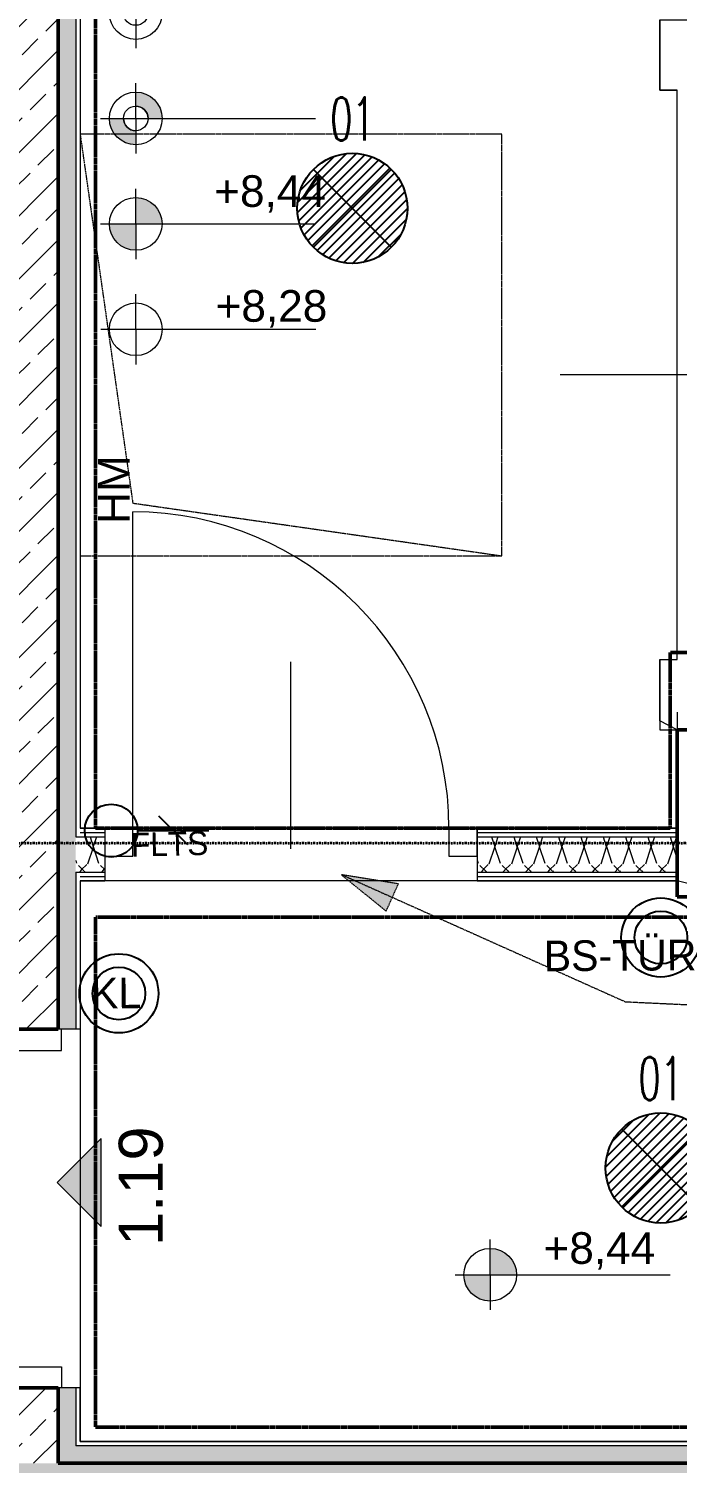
# Model space of a CAD drawing. Header units: metres. Extents: x -15638 to 29611, y -11908 to 29644.
# Drawn here: x -722 to 1124, y 7733 to 11816 of the extents above; entities that cross this region are included whole.
import ezdxf
from ezdxf.enums import TextEntityAlignment as Align

# ---------------------------------------------------------------- set-up
doc = ezdxf.new("R2010")
doc.units = ezdxf.units.M
doc.linetypes.add('Strich Punkt Mittel', pattern=[0.015875, 0.00635, -0.004763, 0, -0.004763])
doc.linetypes.add('Verdeckt', pattern=[0.003, 0.002, -0.001])
for name, color, linetype, lineweight in [('A_2D', 7, 'Continuous', 13), ('A_Beschriftung_', 7, 'Continuous', 9), ('A_Brandabschnitte', 30, 'Verdeckt', 50), ('A_Durchbruch_Projektion', 8, 'Verdeckt', 5), ('A_Fluchtweg', 240, 'Verdeckt', 18), ('A_Raeume_', 7, 'Continuous', 5), ('A_Raeume_Beschriftung_', 7, 'Continuous', 9), ('A_Raster_', 1, 'Continuous', 9), ('A_Tueren', 31, 'Continuous', 13), ('A_Waende', 7, 'Continuous', 13), ('G-ANNO-DIMS_', 111, 'Continuous', 9), ('Text', 130, 'Continuous', 9)]:
    doc.layers.add(name, color=color, linetype=linetype, lineweight=lineweight)
for name, color, linetype, true_color in [('E_Beleuchtungstyp', 30, 'Continuous', 0xf1780e), ('E_Steckdose+Schalter', 150, 'Continuous', 0x0b6cf4), ('ET_LEGENDE - Wohnung$0$810_AV_LE____T', 30, 'Continuous', 0xff870f)]:
    doc.layers.add(name, color=color, linetype=linetype, true_color=true_color)
doc.styles.add('Arial_2', font='arial.ttf', dxfattribs={"height": 0.09})
doc.styles.add('Arial_3', font='arial.ttf', dxfattribs={"height": 0.125})
doc.styles.add('ET_LEGENDE - Wohnung$0$ROMANS', font='romans.shx', dxfattribs={"width": 0.6})
pattern_1 = [(45, (0, 0), (-0.08980256, 0.08980256), []), (45, (0.0898, 0), (-0.08980256, 0.08980256), [0.0635, -0.03175])]

# ---------------------------------------------------------------- blocks, each defined once
blk = doc.blocks.new('*U563')
for radius in [75, 50]:
    blk.add_circle((0, 0), radius)
at = {"style": 'ET_LEGENDE - Wohnung$0$ROMANS', "width": 0.6, "flags": 1}
for tag, p in [('RAUMBUCHNUMMER', (-0.2, -465.7)), ('ANLAGE', (-0.2, -615.7))]:
    blk.add_attdef(tag, text='', height=100, dxfattribs=at).set_placement(p, align=Align.MIDDLE)
for tag, p in [('TEILANLAGE_NR', (-0.2, -765.7)), ('KOMPONENTE', (-0.2, -915.7)), ('KOMPONENTE_NR', (-0.2, -1065.7)), ('BEZEICHNUNG', (-0.2, -1215.7)), ('TYP', (-0.2, -1365.7)), ('HERSTELLER', (-0.2, -1515.7)), ('MODEL', (-0.2, -1665.7)), ('LEISTUNG_MAX', (-0.2, -1815.7)), ('SPEZIFISCH_1', (-0.2, -1965.7)), ('SPEZIFISCH_2', (-0.2, -2115.7)), ('SPEZIFISCH_3', (-0.2, -2265.7)), ('SPEZIFISCH_4', (-0.2, -2415.7)), ('SPEZIFISCH_5', (-0.2, -2565.7)), ('GEWERKE_CODE', (-0.2, -2715.7)), ('LV_POS', (-0.2, -2865.7)), ('ZAEHLER', (-0.2, -3015.7)), ('PLATZHALTER_1', (-0.2, -3165.7)), ('PLATZHALTER_2', (-0.2, -3315.7)), ('PLATZHALTER_3', (-0.2, -3465.7)), ('JOBLISTE_VDMA', (-0.2, -3615.7)), ('ET_SPEZIFISCH_1', (-0.2, -3765.7)), ('ET_SPEZIFISCH_2', (-0.2, -3915.7)), ('ET_SPEZIFISCH_3', (-0.2, -4065.7)), ('ET_SPEZIFISCH_4', (-0.2, -4215.7)), ('ET_SPEZIFISCH_5', (-0.2, -4365.7)), ('ET_SPEZIFISCH_6', (-0.2, -4515.7)), ('ET_SPEZIFISCH_7', (-0.2, -4665.7))]:
    blk.add_attdef(tag, text='', height=100, dxfattribs=at).set_placement(p, align=Align.MIDDLE_CENTER)
blk = doc.blocks.new('*U574')
h = blk.add_hatch()
h.set_pattern_fill('ANSI31', color=256, scale=5, style=0)
edge = h.paths.add_edge_path()
edge.add_arc((0, 0), 128.2, 0, 360)
at = {"color": 7}
for p, q in [((-90.7, 90.7), (90.7, -90.7)), ((-90.7, -90.7), (90.7, 90.7))]:
    blk.add_line(p, q, dxfattribs=at)
blk.add_circle((0, 0), 128.2, dxfattribs=at)
at = {"style": 'ET_LEGENDE - Wohnung$0$ROMANS', "width": 0.6, "flags": 1}
for tag, p in [('RAUMBUCHNUMMER', (1420.4, 2381.2)), ('ANLAGE', (1420.4, 2231.2))]:
    blk.add_attdef(tag, text='', height=100, dxfattribs=at).set_placement(p, align=Align.MIDDLE)
for tag, p in [('TEILANLAGE_NR', (1420.4, 2081.2)), ('KOMPONENTE', (1420.4, 1931.2)), ('KOMPONENTE_NR', (1420.4, 1781.2)), ('BEZEICHNUNG', (1420.4, 1631.2)), ('TYP', (1420.4, 1481.2)), ('HERSTELLER', (1420.4, 1331.2)), ('MODEL', (1420.4, 1181.2)), ('LEISTUNG_MAX', (1420.4, 1031.2)), ('SPEZIFISCH_1', (1420.4, 881.2)), ('SPEZIFISCH_2', (1420.4, 731.2)), ('SPEZIFISCH_3', (1420.4, 581.2)), ('SPEZIFISCH_4', (1420.4, 431.2)), ('SPEZIFISCH_5', (1420.4, 281.2)), ('GEWERKE_CODE', (1420.4, 131.2)), ('LV_POS', (1420.4, -18.8)), ('ZAEHLER', (1420.4, -168.8)), ('PLATZHALTER_1', (1420.4, -318.8)), ('PLATZHALTER_2', (1420.4, -468.8)), ('PLATZHALTER_3', (1420.4, -618.8)), ('JOBLISTE_VDMA', (1420.4, -768.8)), ('ET_SPEZIFISCH_1', (1420.4, -918.8)), ('ET_SPEZIFISCH_2', (1420.4, -1068.8)), ('ET_SPEZIFISCH_3', (1420.4, -1218.8)), ('ET_SPEZIFISCH_4', (1420.4, -1368.8)), ('ET_SPEZIFISCH_5', (1420.4, -1518.8)), ('ET_SPEZIFISCH_6', (1420.4, -1668.8)), ('ET_SPEZIFISCH_7', (1420.4, -1818.8))]:
    blk.add_attdef(tag, text='', height=100, dxfattribs=at).set_placement(p, align=Align.MIDDLE_CENTER)
at = {"layer": 'ET_LEGENDE - Wohnung$0$810_AV_LE____T', "style": 'ET_LEGENDE - Wohnung$0$ROMANS', "width": 0.6}
blk.add_attdef('NAME', text='', height=100, dxfattribs=at).set_placement((0, 128.2), align=Align.BOTTOM_CENTER)
blk = doc.blocks.new('*U555')
blk.add_line((0, 65), (0, 240))
at = {"linetype": 'Continuous', "ltscale": 0.125}
blk.add_line((35.4, 187.9), (-35.4, 117.1), dxfattribs=at)
blk.add_circle((0, 0), 65)
at = {"style": 'ET_LEGENDE - Wohnung$0$ROMANS', "width": 0.6, "flags": 1}
for tag, p in [('RAUMBUCHNUMMER', (0, -400)), ('ANLAGE', (0, -550))]:
    blk.add_attdef(tag, text='', height=100, dxfattribs=at).set_placement(p, align=Align.MIDDLE)
for tag, p in [('TEILANLAGE_NR', (0, -700)), ('KOMPONENTE', (0, -850)), ('KOMPONENTE_NR', (0, -1000)), ('BEZEICHNUNG', (0, -1150)), ('TYP', (0, -1300)), ('HERSTELLER', (0, -1450)), ('MODEL', (0, -1600)), ('LEISTUNG_MAX', (0, -1750)), ('SPEZIFISCH_1', (0, -1900)), ('SPEZIFISCH_2', (0, -2050)), ('SPEZIFISCH_3', (0, -2200)), ('SPEZIFISCH_4', (0, -2350)), ('SPEZIFISCH_5', (0, -2500)), ('GEWERKE_CODE', (0, -2650)), ('LV_POS', (0, -2800)), ('ZAEHLER', (0, -2950)), ('PLATZHALTER_1', (0, -3100)), ('PLATZHALTER_2', (0, -3250)), ('PLATZHALTER_3', (0, -3400)), ('JOBLISTE_VDMA', (0, -3550)), ('ET_SPEZIFISCH_1', (0, -3700)), ('ET_SPEZIFISCH_2', (0, -3850)), ('ET_SPEZIFISCH_3', (0, -4000)), ('ET_SPEZIFISCH_4', (0, -4150)), ('ET_SPEZIFISCH_5', (0, -4300)), ('ET_SPEZIFISCH_6', (0, -4450)), ('ET_SPEZIFISCH_7', (0, -4600))]:
    blk.add_attdef(tag, text='', height=100, dxfattribs=at).set_placement(p, align=Align.MIDDLE_CENTER)
blk = doc.blocks.new('UZ_D1 - SL_0900x2000_Wohnungstür-5426848-263_PP_03DG_BT1')
at = {"layer": 'A_Tueren', "lineweight": 5}
for p, q in [((-0.45, 0.1), (-0.51, 0.1)), ((-0.45, -0.1), (-0.45, 0.1)), ((0.45, 0.1), (0.51, 0.1)), ((0.45, -0.1), (0.45, 0.1)), ((-0.51, -0.1), (-0.45, -0.1)), ((0.51, -0.1), (0.45, -0.1)), ((0.45, -0.1), (0.45, -1))]:
    blk.add_line(p, q, dxfattribs=at)
blk.add_arc((0.45, -0.1), 0.9, 180, 270, dxfattribs=at)
blk = doc.blocks.new('Symbol_Schatten_Verdeckt_unten_LiKu - Bodendurchbruch_Schatten_Verdeckt_unten-7597152-263_PP_03DG_BT1')
at = {"layer": 'A_Durchbruch_Projektion'}
for p, q in [((-0.6, 0.6), (-0.45, -0.45)), ((0.6, 0.6), (-0.6, 0.6)), ((0.6, -0.6), (0.6, 0.6)), ((-0.45, -0.45), (0.6, -0.6)), ((-0.6, -0.6), (0.6, -0.6))]:
    blk.add_line(p, q, dxfattribs=at)
blk = doc.blocks.new('Tür_Blockzarge_1 Flügel - 90x200_RB 106x208_Portale-11886270-263_PP_03DG_BT1')
at = {"layer": 'A_Tueren'}
for p, q in [((-0.53, 0.075), (0.53, 0.075)), ((-0.53, 0.005), (-0.53, -0.075)), ((-0.45, 0.005), (-0.53, 0.005)), ((-0.45, -0.075), (-0.45, 0.005)), ((0.45, 0.005), (0.45, -0.075)), ((0.53, 0.005), (0.45, 0.005)), ((0.53, -0.075), (0.53, 0.005)), ((-0.53, -0.075), (-0.45, -0.075)), ((-0.53, -0.075), (0.53, -0.075)), ((0.45, -0.075), (0.53, -0.075))]:
    blk.add_line(p, q, dxfattribs=at)
at = {"layer": 'A_Tueren', "lineweight": 5}
blk.add_line((0.45, -0.075), (0.45, -0.975), dxfattribs=at)
blk.add_arc((0.45, -0.075), 0.9, 180, 270, dxfattribs=at)
blk = doc.blocks.new('BS_Tuer_PP - links-10002443-263_PP_03DG_BT1')
at = {"layer": 'A_Beschriftung_'}
blk.add_line((0, 0.000124), (0, 0.010761), dxfattribs=at)
blk = doc.blocks.new('BS_Kote_Grundriss_FDUK_manuell_AT - 018-7701323-263_PP_03DG_BT1')
at = {"layer": 'A_Beschriftung_'}
h = blk.add_hatch(color=256, dxfattribs=at)
edge = h.paths.add_edge_path()
edge.add_line((0, 0.0007), (0, 0.0015))
edge.add_arc((0, 0), 0.0015, 0, 90, ccw=False)
edge.add_line((0.0015, 0), (0.0007, 0))
edge.add_arc((0, 0), 0.0007, 0, 90)
h = blk.add_hatch(color=256, dxfattribs=at)
edge = h.paths.add_edge_path()
edge.add_line((0, -0.0007), (0, -0.0015))
edge.add_arc((0, 0), 0.0015, 180, 270, ccw=False)
edge.add_line((-0.0015, 0), (-0.0007, 0))
edge.add_arc((0, 0), 0.0007, 180, 270)
for p, q in [((0, 0), (0, 0.002)), ((-0.002, 0), (0.010242, 0)), ((0, 0), (0, -0.002))]:
    blk.add_line(p, q, dxfattribs=at)
for radius in [0.0015, 0.0007]:
    blk.add_circle((0, 0), radius, dxfattribs=at)
for start, end in [(0, 90), (180, 270)]:
    blk.add_arc((0, 0), 0.0007, start, end, dxfattribs=at)
blk = doc.blocks.new('BS_Kote_Grundriss_RDUK_manuell_AT - 018-7700965-263_PP_03DG_BT1')
at = {"layer": 'A_Beschriftung_'}
for p, q in [((0, 0), (0, 0.002)), ((-0.002, 0), (0.010242, 0)), ((0, 0), (0, -0.002))]:
    blk.add_line(p, q, dxfattribs=at)
for radius in [0.0015, 0.0007]:
    blk.add_circle((0, 0), radius, dxfattribs=at)
blk = doc.blocks.new('Höhenkoten - 018-55644-263_PP_03DG_BT1')
at = {"layer": 'G-ANNO-DIMS_'}
for p, q in [((0, 0), (0, 0.002)), ((-0.002, 0), (0.010242, 0)), ((0, 0), (0, -0.002))]:
    blk.add_line(p, q, dxfattribs=at)
blk.add_circle((0, 0), 0.0015, dxfattribs=at)
blk = doc.blocks.new('Höhenkoten - 018-55641-263_PP_03DG_BT1')
at = {"layer": 'G-ANNO-DIMS_'}
h = blk.add_hatch(color=256, dxfattribs=at)
edge = h.paths.add_edge_path()
edge.add_line((0, 0), (0, 0.0015))
edge.add_arc((0, 0), 0.0015, 0, 90, ccw=False)
edge.add_line((0.0015, 0), (0, 0))
h = blk.add_hatch(color=256, dxfattribs=at)
edge = h.paths.add_edge_path()
edge.add_line((0, 0), (0, -0.0015))
edge.add_arc((0, 0), 0.0015, 180, 270, ccw=False)
edge.add_line((-0.0015, 0), (0, 0))
for p, q in [((0, 0), (0, 0.002)), ((-0.002, 0), (0.010242, 0)), ((0, 0), (0, -0.002))]:
    blk.add_line(p, q, dxfattribs=at)
blk.add_circle((0, 0), 0.0015, dxfattribs=at)
blk = doc.blocks.new('BS_Raum_Top_Pfeil - unten_rechts-2842559-263_PP_03DG_BT1')
at = {"layer": 'A_Raeume_Beschriftung_'}
blk.add_hatch(color=256, dxfattribs=at).paths.add_polyline_path([(-0.0025, -0.0075), (0, -0.005), (0.0025, -0.0075)])
for p, q in [((0, -0.005), (-0.0025, -0.0075)), ((0.0025, -0.0075), (0, -0.005)), ((-0.0025, -0.0075), (0.0025, -0.0075))]:
    blk.add_line(p, q, dxfattribs=at)
blk = doc.blocks.new('BS_Tuer_PP - oben-10002441-263_PP_03DG_BT1')
at = {"layer": 'A_Beschriftung_'}
blk.add_line((0, 0.000124), (0, 0.010761), dxfattribs=at)
blk = doc.blocks.new('354354')
at = {"layer": 'A_Fluchtweg'}
blk.add_hatch(color=256, dxfattribs=at).paths.add_polyline_path([(19.1989, 80.0518), (19.2337, 80.1294), (19.0714, 80.1555)])
at = {"layer": 'A_Waende', "lineweight": 5}
h = blk.add_hatch(dxfattribs=at)
h.set_pattern_fill('FP_4', color=250, style=0, pattern_type=2)
h.set_pattern_definition(pattern_1)
h.paths.add_polyline_path([(18.1131, 78.4805), (18.2652, 78.4805), (18.2652, 78.6955), (18.0852, 78.6955), (18.0852, 78.4805)])
h.paths.add_polyline_path([(18.0852, 79.7155), (18.2652, 79.7155), (18.2652, 86.5927), (18.0852, 86.5927), (18.0852, 79.7355)])
h = blk.add_hatch(dxfattribs=at)
h.set_pattern_fill('FP_15', color=250, angle=225, style=0, pattern_type=2)
h.set_pattern_definition([(135, (18.32821, 83.1006), (-0.2539998, 0.1270034), [0.02245, -0.15715]), (135, (18.216485, 83.14869), (-0.2539998, 0.1270034), [0.02245, -0.15715]), (135, (18.3275, 83.16354), (-0.2539998, 0.1270034), [0.02245, -0.15715]), (135, (18.21719, 83.21162), (-0.2539998, 0.1270034), [0.02245, -0.15715]), (161.565, (18.311944, 83.116867), (-0.50799766, 0.1270007), [0.0502, -0.35141]), (161.565, (18.26386, 83.132423), (-0.50799766, 0.1270007), [0.0502, -0.35141]), (161.565, (18.311237, 83.1798), (-0.50799766, 0.1270007), [0.0502, -0.35141]), (161.565, (18.26386, 83.196063), (-0.50799766, 0.1270007), [0.0502, -0.35141]), (225, (18.216485, 83.11616), (0.2539998, 0.1270034), [0.02245, -0.15715]), (225, (18.3275, 83.16354), (0.2539998, 0.1270034), [0.02245, -0.15715]), (225, (18.216485, 83.1798), (0.2539998, 0.1270034), [0.02245, -0.15715]), (225, (18.3275, 83.227175), (0.2539998, 0.1270034), [0.02245, -0.15715]), (198.435, (18.26386, 83.132423), (0.50799766, 0.1270007), [0.0502, -0.35141]), (198.435, (18.311944, 83.14798), (0.50799766, 0.1270007), [0.0502, -0.35141]), (198.435, (18.26386, 83.196063), (0.50799766, 0.1270007), [0.0502, -0.35141]), (198.435, (18.311944, 83.21162), (0.50799766, 0.1270007), [0.0502, -0.35141])])
h.paths.add_polyline_path([(18.2652, 78.5305), (18.3152, 78.5305), (18.3152, 78.6955), (18.2652, 78.6955), (18.2652, 78.543)])
h.paths.add_polyline_path([(18.3152, 79.7155), (18.3152, 86.5927), (18.2652, 86.5927), (18.2652, 79.7155)])
h = blk.add_hatch(dxfattribs=at)
h.set_pattern_fill('FP_81', color=250, angle=45, style=0, pattern_type=2)
h.set_pattern_definition([(225, (19.17744, 80.28844), (-0.127003, -0.254), [0.02245, -0.15715]), (225, (19.13007, 80.17742), (-0.1270034, -0.254), [0.02245, -0.15715]), (225, (19.11451, 80.28773), (-0.1270034, -0.254), [0.02245, -0.15715]), (225, (19.06643, 80.17742), (-0.1270034, -0.254), [0.02245, -0.15715]), (251.565, (19.16118, 80.272176), (-0.1270007, -0.5079977), [0.0502, -0.35141]), (251.565, (19.145623, 80.224093), (-0.1270007, -0.5079977), [0.0502, -0.35141]), (251.565, (19.098247, 80.27147), (-0.1270007, -0.5079977), [0.0502, -0.35141]), (251.565, (19.08269, 80.2248), (-0.1270007, -0.5079977), [0.0502, -0.35141]), (315, (19.16189, 80.17672), (-0.127003, 0.254), [0.02245, -0.15715]), (315, (19.11451, 80.28773), (-0.1270034, 0.254), [0.02245, -0.15715]), (315, (19.09825, 80.17672), (-0.1270034, 0.254), [0.02245, -0.15715]), (315, (19.05087, 80.28773), (-0.1270034, 0.254), [0.02245, -0.15715]), (288.435, (19.145623, 80.224093), (-0.1270007, 0.5079977), [0.0502, -0.35141]), (288.435, (19.130067, 80.272176), (-0.1270007, 0.5079977), [0.0502, -0.35141]), (288.435, (19.08269, 80.2248), (-0.1270007, 0.5079977), [0.0502, -0.35141]), (288.435, (19.066427, 80.272176), (-0.1270007, 0.5079977), [0.0502, -0.35141])])
h.paths.add_polyline_path([(19.9959, 80.163), (20.0277, 80.163), (20.0277, 80.263), (19.4577, 80.263), (19.4577, 80.163)])
h.paths.add_polyline_path([(18.3277, 80.163), (18.3977, 80.163), (18.3977, 80.263), (18.3152, 80.263), (18.3152, 80.163)])
h = blk.add_hatch(dxfattribs=at)
h.set_pattern_fill('FP_77', color=250, angle=45, style=0, pattern_type=2)
h.set_pattern_definition([(225, (25.10583, 78.5433), (-0.1270034, -0.2539998), [0.02245, -0.15715]), (225, (25.05774, 78.43158), (-0.1270034, -0.2539998), [0.02245, -0.15715]), (225, (25.04219, 78.5433), (-0.1270034, -0.2539998), [0.02245, -0.15715]), (225, (24.99481, 78.43228), (-0.1270034, -0.2539998), [0.02245, -0.15715]), (251.565, (25.089563, 78.527036), (-0.12700069, -0.50799766), [0.0502, -0.35141]), (251.565, (25.074006, 78.478953), (-0.12700069, -0.50799766), [0.0502, -0.35141]), (251.565, (25.025923, 78.527036), (-0.12700069, -0.50799766), [0.0502, -0.35141]), (251.565, (25.010367, 78.478953), (-0.12700069, -0.50799766), [0.0502, -0.35141]), (315, (25.08956, 78.43228), (-0.1270034, 0.2539998), [0.02245, -0.15715]), (315, (25.04219, 78.5433), (-0.1270034, 0.2539998), [0.02245, -0.15715]), (315, (25.02663, 78.43158), (-0.1270034, 0.2539998), [0.02245, -0.15715]), (315, (24.97855, 78.5433), (-0.1270034, 0.2539998), [0.02245, -0.15715]), (288.435, (25.074006, 78.478953), (-0.12700069, 0.50799766), [0.0502, -0.35141]), (288.435, (25.05845, 78.527036), (-0.12700069, 0.50799766), [0.0502, -0.35141]), (288.435, (25.010367, 78.478953), (-0.12700069, 0.50799766), [0.0502, -0.35141]), (288.435, (24.99481, 78.527036), (-0.12700069, 0.50799766), [0.0502, -0.35141])])
h.paths.add_polyline_path([(22.1013, 78.4805), (30.1877, 78.4805), (30.1877, 78.5305), (22.0727, 78.5305), (22.0727, 78.4805), (22.0877, 78.4805)])
h.paths.add_polyline_path([(31.2327, 78.4805), (31.9463, 78.4805), (31.9463, 78.5305), (31.2077, 78.5305), (31.2077, 78.4805)])
h.paths.add_polyline_path([(20.5202, 78.4805), (21.0527, 78.4805), (21.0527, 78.5305), (18.2652, 78.5305), (18.2652, 78.4805), (20.2341, 78.4805)])
h = blk.add_hatch(dxfattribs=at)
h.set_pattern_fill('FP_4', color=250, style=0, pattern_type=2)
h.set_pattern_definition(pattern_1)
h.paths.add_polyline_path([(30.1509, 78.3005), (30.1877, 78.3005), (30.1877, 78.4805), (22.0727, 78.4805), (22.0727, 78.3005), (30.1359, 78.3005)])
h.paths.add_polyline_path([(16.5777, 78.3005), (21.0527, 78.3005), (21.0527, 78.4805), (15.0327, 78.4805), (15.0327, 78.3005), (16.5627, 78.3005)])
h.paths.add_polyline_path([(38.7877, 78.3005), (39.0827, 78.3005), (39.0827, 78.4805), (31.2077, 78.4805), (31.2077, 78.3005), (38.7782, 78.3005)])
at = {"layer": 'A_Brandabschnitte'}
for p, q in [((18.3714, 80.288), (18.3714, 87.4191)), ((21.8177, 80.788), (20.0077, 80.788)), ((20.0077, 80.788), (20.0077, 80.288)), ((20.0077, 80.288), (18.3714, 80.288)), ((18.3714, 80.0349), (18.3714, 78.583)), ((31.8027, 80.0349), (18.3714, 80.0349)), ((18.3714, 78.583), (31.8027, 78.583))]:
    blk.add_line(p, q, dxfattribs=at)
at = {"layer": 'A_Fluchtweg'}
for p, q in [((19.2337, 80.1294), (19.0714, 80.1555)), ((19.0714, 80.1555), (19.1989, 80.0518)), ((19.2337, 80.1294), (19.0714, 80.1555)), ((19.0714, 80.1555), (19.1989, 80.0518)), ((19.8805, 79.793), (19.0714, 80.1555)), ((19.1989, 80.0518), (19.2337, 80.1294)), ((19.1989, 80.0518), (19.2337, 80.1294)), ((31.9463, 79.2255), (19.8805, 79.793))]:
    blk.add_line(p, q, dxfattribs=at)
at = {"layer": 'A_Raeume_', "flags": 128}
for points in [[(22.0777, 82.588), (22.0777, 87.458), (20.0677, 87.458), (20.0677, 86.258), (20.8777, 86.258), (20.8777, 83.828), (18.3277, 83.828), (18.3277, 80.288), (20.0277, 80.288), (20.0277, 80.5664), (20.0277, 80.568), (19.9777, 80.593), (19.9777, 80.768), (20.0277, 80.768), (20.0277, 82.388), (19.9777, 82.388), (19.9777, 82.588)], [(20.2093, 80.093), (20.2077, 80.093), (20.0277, 80.138), (20.0261, 80.138), (18.3277, 80.138), (18.3277, 78.543), (31.9463, 78.543), (31.9463, 80.093), (22.0777, 80.093), (22.0147, 80.093), (21.4152, 80.093)]]:
    blk.add_lwpolyline(points, close=True, dxfattribs=at)
at = {"layer": 'A_Raster_', "linetype": 'Strich Punkt Mittel', "lineweight": 35}
blk.add_line((48.1215, 80.2455), (3.8074, 80.2455), dxfattribs=at)
at = {"layer": 'A_Waende', "color": 10, "lineweight": 50}
for p, q in [((18.2652, 79.7155), (18.2652, 86.5927)), ((20.0277, 80.568), (20.0277, 80.093)), ((20.2077, 80.568), (20.0277, 80.568)), ((20.2077, 80.093), (20.0277, 80.093)), ((18.0852, 79.7155), (18.2652, 79.7155)), ((18.0852, 78.6955), (18.2652, 78.6955)), ((18.2652, 78.6955), (18.2652, 78.4805)), ((21.0527, 78.4805), (18.2652, 78.4805))]:
    blk.add_line(p, q, dxfattribs=at)
at = {"layer": 'A_Waende'}
for p, q in [((18.3152, 86.5927), (18.3152, 80.263)), ((18.3277, 86.5927), (18.3277, 80.288)), ((18.3152, 80.263), (18.3977, 80.263)), ((18.3977, 80.288), (18.3277, 80.288)), ((18.3977, 80.288), (18.3977, 80.263)), ((20.0277, 80.288), (19.4577, 80.288)), ((19.4577, 80.288), (19.4577, 80.263)), ((19.4577, 80.263), (20.0277, 80.263)), ((18.3152, 80.163), (18.3152, 79.7155)), ((18.3152, 80.163), (18.3977, 80.163)), ((18.3977, 80.163), (18.3977, 80.138)), ((19.4577, 80.163), (19.4577, 80.138)), ((19.4577, 80.163), (20.0277, 80.163)), ((18.3277, 80.138), (18.3277, 79.7155)), ((18.3277, 80.138), (18.3977, 80.138)), ((19.4577, 80.138), (20.0277, 80.138)), ((18.3277, 79.7155), (18.3152, 79.7155)), ((18.3277, 78.6955), (18.3152, 78.6955)), ((18.3152, 78.6955), (18.3152, 78.5305)), ((18.3277, 78.543), (18.3277, 78.6955)), ((21.0527, 78.5305), (18.3152, 78.5305)), ((21.0527, 78.543), (18.3277, 78.543))]:
    blk.add_line(p, q, dxfattribs=at)
at = {"layer": 'A_Waende', "color": 250, "lineweight": 5}
for p, q in [((19.9777, 82.588), (19.9777, 82.388)), ((19.9777, 82.388), (20.0277, 82.388)), ((19.9777, 80.768), (19.9777, 80.568)), ((19.9777, 80.768), (20.0277, 80.768)), ((19.9777, 80.568), (21.3527, 80.568)), ((18.3977, 80.263), (18.3977, 80.163)), ((19.4577, 80.263), (19.4577, 80.163)), ((18.3152, 79.7155), (18.2652, 79.7155)), ((18.3152, 78.6955), (18.2652, 78.6955))]:
    blk.add_line(p, q, dxfattribs=at)
at = {"layer": 'A_Waende', "lineweight": 18}
for p, q in [((20.0277, 80.618), (20.0277, 80.568)), ((18.3277, 80.2755), (18.3977, 80.2755)), ((19.4577, 80.2755), (20.0277, 80.2755)), ((18.3277, 80.1505), (18.3977, 80.1505)), ((19.4577, 80.1505), (20.0277, 80.1505))]:
    blk.add_line(p, q, dxfattribs=at)
at = {"layer": 'A_2D'}
blk.add_blockref('Symbol_Schatten_Verdeckt_unten_LiKu - Bodendurchbruch_Schatten_Verdeckt_unten-7597152-263_PP_03DG_BT1', (18.9277, 81.663), dxfattribs=at)
blk.add_blockref('Symbol_Schatten_Verdeckt_unten_LiKu - Bodendurchbruch_Schatten_Verdeckt_unten-7597152-263_PP_03DG_BT1', (18.9277, 81.663), dxfattribs=at)
at = {"layer": 'A_Beschriftung_'}
for name, p, xscale, yscale, zscale in [('BS_Kote_Grundriss_RDUK_manuell_AT - 018-7700965-263_PP_03DG_BT1', (18.4861, 82.6076), 50, 50, 50), ('BS_Kote_Grundriss_FDUK_manuell_AT - 018-7701323-263_PP_03DG_BT1', (18.4861, 82.3076), 50, 50, 50), ('BS_Tuer_PP - oben-10002441-263_PP_03DG_BT1', (18.9277, 80.223), 49.99999999999998, 49.99999999999998, 49.99999999999998)]:
    blk.add_blockref(name, p, dxfattribs=dict(at, xscale=xscale, yscale=yscale, zscale=zscale))
at = {"layer": 'A_Beschriftung_', "xscale": 49.99999999999998, "yscale": 49.99999999999998, "zscale": 49.99999999999998, "rotation": 89.99999999999989}
blk.add_blockref('BS_Tuer_PP - links-10002443-263_PP_03DG_BT1', (20.2327, 81.578), dxfattribs=at)
at = {"layer": 'A_Raeume_Beschriftung_', "xscale": 49.99999999999998, "yscale": 49.99999999999998, "zscale": 49.99999999999998, "rotation": 89.99999999999991}
blk.add_blockref('BS_Raum_Top_Pfeil - unten_rechts-2842559-263_PP_03DG_BT1', (18.0124, 79.2798), dxfattribs=at)
at = {"layer": 'A_Tueren'}
for name, p, rotation in [('Tür_Blockzarge_1 Flügel - 90x200_RB 106x208_Portale-11886270-263_PP_03DG_BT1', (18.9277, 80.213), 180), ('UZ_D1 - SL_0900x2000_Wohnungstür-5426848-263_PP_03DG_BT1', (18.1752, 79.2055), 269.9999999999997)]:
    blk.add_blockref(name, p, dxfattribs=dict(at, rotation=rotation))
at = {"layer": 'G-ANNO-DIMS_', "xscale": 49.99999999999998, "yscale": 49.99999999999998, "zscale": 49.99999999999998}
for name, p in [('Höhenkoten - 018-55641-263_PP_03DG_BT1', (18.486, 82.0076)), ('Höhenkoten - 018-55644-263_PP_03DG_BT1', (18.4863, 81.7076)), ('Höhenkoten - 018-55641-263_PP_03DG_BT1', (19.4952, 79.0171))]:
    blk.add_blockref(name, p, dxfattribs=at)
at = {"layer": 'A_Raeume_Beschriftung_', "insert": (18.4378, 79.0992), "char_height": 0.125, "width": 0.408861, "attachment_point": 1, "rotation": 90, "style": 'Arial_3'}
blk.add_mtext('1.19', dxfattribs=at)
at = {"layer": 'G-ANNO-DIMS_', "char_height": 0.09, "width": 0.380128, "attachment_point": 1, "line_spacing_factor": 0.941778, "style": 'Arial_2'}
for s, insert in [('+8,44', (18.7094, 82.1459)), ('+8,28', (18.7133, 81.8191)), ('+8,44', (19.6468, 79.1381))]:
    blk.add_mtext(s, dxfattribs=dict(at, insert=insert))
at = {"layer": 'Text', "color": 7, "insert": (18.3789, 81.1537), "char_height": 0.09, "width": 0.232489, "attachment_point": 1, "rotation": 90, "style": 'Arial_2'}
blk.add_mtext('HM', dxfattribs=at)

msp = doc.modelspace()

# ---------------------------------------------------------------- block references
at = {"xscale": 1000, "yscale": 1000, "zscale": 1000}
msp.add_blockref('354354', (-18903.7, -70747.2), dxfattribs=at)
at = {"layer": 'E_Beleuchtungstyp', "color": 42, "true_color": 0xdd8622, "xscale": 1.22224137383326, "yscale": 1.22224137383326, "zscale": 1.22224137383326}
for p in [(199, 11304.6), (1076.5, 8573.8)]:
    msp.add_blockref('*U574', p, dxfattribs=at).add_auto_attribs({'NAME': '01'})
at = {"layer": 'E_Steckdose+Schalter'}
for name, p, xscale, yscale, zscale, rotation in [('*U555', (-487.4, 9533.8), 1.15822503442624, 1.15822503442624, 1.15822503442624, 270.0246287013721), ('*U563', (1077.2, 9229.6), 1.501259922922875, 1.501259922922875, 1.501259922922875, 174.416705673792), ('*U563', (-465.5, 9070.5), 1.501259922922875, 1.501259922922875, 1.501259922922875, 174.416705673792)]:
    msp.add_blockref(name, p, dxfattribs=dict(at, xscale=xscale, yscale=yscale, zscale=zscale, rotation=rotation))

# ---------------------------------------------------------------- texts
at = {"color": 212}
for s, height, rotation, p in [('FLTS', 67.36, 1.3611, (-430.6, 9459.6)), ('BS-TÜR', 87.31, 0.3953, (744, 9133.5)), ('KL', 87.31, 0.3953, (-544.6, 9027.6))]:
    msp.add_text(s, height=height, rotation=rotation, dxfattribs=at).set_placement(p)

doc.saveas('drawing.dxf')
